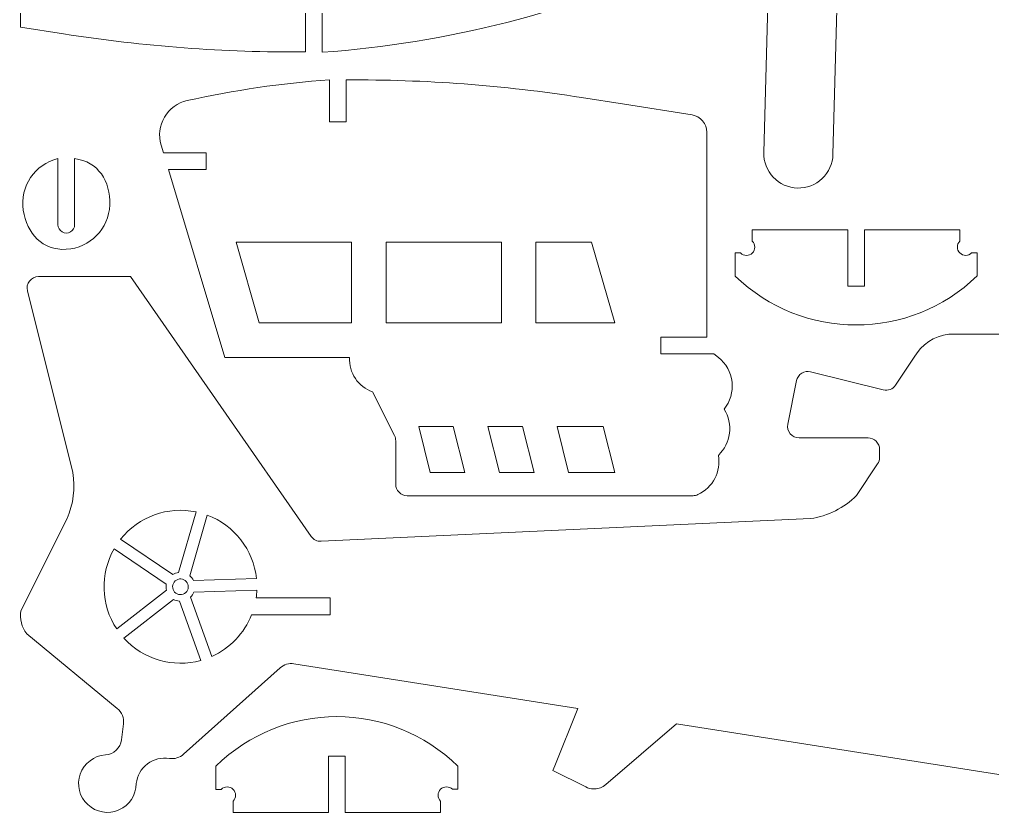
# Model space of a CAD drawing. Header units: centimetres. Extents: x -14 to 14, y -17.8 to 17.8.
# Drawn here: x -13.97 to 3.63, y -17.77 to -3.38 of the extents above; entities that cross this region are included whole.
import ezdxf

# ---------------------------------------------------------------- set-up
doc = ezdxf.new("R2010")
doc.units = ezdxf.units.CM
doc.header["$MEASUREMENT"] = 0
doc.layers.add('EXT', color=7, linetype='Continuous')
doc.layers.add('INT', color=7, linetype='Continuous')

msp = doc.modelspace()

# ---------------------------------------------------------------- linework, layer by layer
at = {"layer": 'EXT', "color": 250, "lineweight": 9}
for points, knots in [([(11.15606, 13.20116), (11.15606, 13.20116), (1.13423, 7.7719), (1.13423, 7.7719), (1.13423, 7.7719), (0.74097, 8.01883), (0.24498, 8.03247), (-0.16098, 7.80703), (-0.16098, 7.80703), (-0.16098, 7.80703), (-9.87376, 13.77156), (-9.87376, 13.77156), (-9.87376, 13.77156), (-10.01524, 13.85832), (-10.18538, 13.88532), (-10.34677, 13.84664), (-10.34677, 13.84664), (-10.50816, 13.80794), (-10.64715, 13.70739), (-10.73391, 13.56592), (-10.73391, 13.56592), (-10.82066, 13.42444), (-10.84767, 13.2543), (-10.80897, 13.09291), (-10.80897, 13.09291), (-10.77028, 12.93152), (-10.66974, 12.79253), (-10.52826, 12.70577), (-10.52826, 12.70577), (-10.52826, 12.70577), (-0.81547, 6.74124), (-0.81547, 6.74124), (-0.81547, 6.74124), (-0.83269, 6.2772), (-0.5965, 5.84085), (-0.19829, 5.60199), (-0.19829, 5.60199), (-0.19829, 5.60199), (-0.50733, -5.79179), (-0.50733, -5.79179), (-0.50733, -5.79179), (-0.51173, -5.95769), (-0.45004, -6.11855), (-0.33584, -6.23896), (-0.33584, -6.23896), (-0.22164, -6.35938), (-0.06506, -6.42948), (0.10083, -6.43387), (0.10083, -6.43387), (0.26673, -6.43827), (0.42758, -6.37658), (0.548, -6.26238), (0.548, -6.26238), (0.66842, -6.14818), (0.73851, -5.99161), (0.74291, -5.8257), (0.74291, -5.8257), (0.74291, -5.8257), (1.05196, 5.56808), (1.05196, 5.56808), (1.05196, 5.56808), (1.46243, 5.78518), (1.72223, 6.2079), (1.72998, 6.67219), (1.72998, 6.67219), (1.72998, 6.67219), (11.75181, 12.10145), (11.75181, 12.10145), (11.75181, 12.10145), (11.89769, 12.18059), (12.00614, 12.31444), (12.05333, 12.47356), (12.05333, 12.47356), (12.10051, 12.63266), (12.08294, 12.80331), (12.00379, 12.94918), (12.00379, 12.94918), (11.92465, 13.09505), (11.7908, 13.20351), (11.63169, 13.25069), (11.63169, 13.25069), (11.47257, 13.29788), (11.30193, 13.2803), (11.15606, 13.20116)], [0, 0, 0, 0, 0.04761905, 0.04761905, 0.04761905, 0.04761905, 0.0952381, 0.0952381, 0.0952381, 0.0952381, 0.14285714, 0.14285714, 0.14285714, 0.14285714, 0.19047619, 0.19047619, 0.19047619, 0.19047619, 0.23809524, 0.23809524, 0.23809524, 0.23809524, 0.28571429, 0.28571429, 0.28571429, 0.28571429, 0.33333333, 0.33333333, 0.33333333, 0.33333333, 0.38095238, 0.38095238, 0.38095238, 0.38095238, 0.42857143, 0.42857143, 0.42857143, 0.42857143, 0.47619048, 0.47619048, 0.47619048, 0.47619048, 0.52380952, 0.52380952, 0.52380952, 0.52380952, 0.57142857, 0.57142857, 0.57142857, 0.57142857, 0.61904762, 0.61904762, 0.61904762, 0.61904762, 0.66666667, 0.66666667, 0.66666667, 0.66666667, 0.71428571, 0.71428571, 0.71428571, 0.71428571, 0.76190476, 0.76190476, 0.76190476, 0.76190476, 0.80952381, 0.80952381, 0.80952381, 0.80952381, 0.85714286, 0.85714286, 0.85714286, 0.85714286, 0.9047619, 0.9047619, 0.9047619, 0.9047619, 0.95238095, 0.95238095, 0.95238095, 0.95238095, 1, 1, 1, 1]), ([(-13.95131, -3.52136), (-13.95131, -3.52136), (-13.17216, -3.64401), (-13.17216, -3.64401), (-13.17216, -3.64401), (-11.72558, -3.87173), (-10.26308, -3.98122), (-8.79872, -3.97139), (-8.79872, -3.97139), (-8.79872, -3.97139), (-8.79872, -2.70363), (-8.79872, -2.70363), (-8.79872, -2.70363), (-8.79872, -2.70363), (-8.49632, -2.70363), (-8.49632, -2.70363), (-8.49632, -2.70363), (-8.49632, -2.70363), (-8.49632, -3.97689), (-8.49632, -3.97689), (-8.49632, -3.97689), (-6.23761, -3.81798), (-4.02694, -3.25248), (-1.96949, -2.30703), (-1.96949, -2.30703), (-1.45315, -2.07037), (-1.07295, -1.61183), (-0.93641, -1.0605), (-0.93641, -1.0605), (-0.93641, -1.0605), (-0.93491, -1.05446), (-0.93491, -1.05446), (-0.93491, -1.05446), (-0.9503, -0.29483), (-1.34018, 0.40744), (-1.97716, 0.82161), (-1.97716, 0.82161), (-1.97716, 0.82161), (-2.20567, 0.97171), (-2.20567, 0.97171), (-2.20567, 0.97171), (-2.20567, 0.97171), (-2.87817, 0.74754), (-2.87817, 0.74754), (-2.87817, 0.74754), (-2.87817, 0.74754), (-3.01942, 1.03005), (-3.01942, 1.03005), (-3.01942, 1.03005), (-3.01942, 1.03005), (-2.39407, 1.2385), (-2.39407, 1.2385), (-2.39407, 1.2385), (-2.39407, 1.2385), (-2.49829, 1.44695), (-2.49829, 1.44695), (-2.49829, 1.44695), (-2.53487, 1.54782), (-2.61278, 1.62826), (-2.71244, 1.66803), (-2.71244, 1.66803), (-2.81209, 1.7078), (-2.92345, 1.70338), (-3.01942, 1.65541), (-3.01942, 1.65541), (-3.95096, 2.27411), (-5.02974, 2.63381), (-6.14619, 2.69766), (-6.14619, 2.69766), (-6.14619, 2.69766), (-6.35464, 3.01034), (-6.35464, 3.01034), (-6.35464, 3.01034), (-6.35464, 3.01034), (-6.99392, 3.11456), (-6.99392, 3.11456), (-6.99392, 3.11456), (-6.99392, 3.11456), (-6.75611, 2.32185), (-6.75611, 2.32185), (-6.75611, 2.32185), (-6.75611, 2.32185), (-7.04575, 2.23495), (-7.04575, 2.23495), (-7.04575, 2.23495), (-7.04575, 2.23495), (-7.30964, 3.11456), (-7.30964, 3.11456), (-7.30964, 3.11456), (-7.30964, 3.11456), (-8.55876, 3.11456), (-8.55876, 3.11456), (-8.55876, 3.11456), (-8.55876, 3.11456), (-8.55876, 2.28694), (-8.55876, 2.28694), (-8.55876, 2.28694), (-8.55876, 2.28694), (-8.86116, 2.28694), (-8.86116, 2.28694), (-8.86116, 2.28694), (-8.86116, 2.28694), (-8.86116, 3.11456), (-8.86116, 3.11456), (-8.86116, 3.11456), (-9.07527, 3.11456), (-9.27311, 3.22879), (-9.38017, 3.41422), (-9.38017, 3.41422), (-9.48723, 3.59965), (-9.48723, 3.8281), (-9.38017, 4.01353), (-9.38017, 4.01353), (-9.27311, 4.19896), (-9.07527, 4.31318), (-8.86116, 4.31318), (-8.86116, 4.31318), (-8.74964, 4.3119), (-8.64225, 4.35531), (-8.56296, 4.43374), (-8.56296, 4.43374), (-8.48368, 4.51216), (-8.43909, 4.61853), (-8.43916, 4.73006), (-8.43916, 4.73006), (-8.43923, 4.8407), (-8.48325, 4.94678), (-8.56153, 5.02496), (-8.56153, 5.02496), (-8.63982, 5.10315), (-8.74543, 5.14703), (-8.85607, 5.14696), (-8.85607, 5.14696), (-8.85607, 5.14696), (-10.10677, 5.14697), (-10.10677, 5.14697), (-10.10677, 5.14697), (-10.12258, 5.14696), (-10.13773, 5.14068), (-10.1489, 5.12949), (-10.1489, 5.12949), (-10.16007, 5.11831), (-10.16634, 5.10322), (-10.16633, 5.08742), (-10.16633, 5.08742), (-10.16633, 5.08742), (-10.87917, 5.08742), (-10.87917, 5.08742), (-10.87917, 5.08742), (-11.16263, 5.44482), (-11.32669, 5.88248), (-11.34819, 6.33813), (-11.34819, 6.33813), (-11.34819, 6.33813), (-11.53832, 6.33813), (-11.53832, 6.33813), (-11.53832, 6.33813), (-11.57651, 6.30008), (-11.6321, 6.28531), (-11.68415, 6.29937), (-11.68415, 6.29937), (-11.7362, 6.31343), (-11.77679, 6.35418), (-11.79064, 6.40628), (-11.79064, 6.40628), (-11.80448, 6.45839), (-11.78948, 6.51391), (-11.75129, 6.55196), (-11.75129, 6.55196), (-11.75129, 6.55196), (-11.75129, 6.74183), (-11.75129, 6.74183), (-11.75129, 6.74183), (-11.78948, 6.77987), (-11.80448, 6.83541), (-11.79064, 6.88751), (-11.79064, 6.88751), (-11.77679, 6.93961), (-11.7362, 6.98037), (-11.68415, 6.99442), (-11.68415, 6.99442), (-11.6321, 7.00848), (-11.57651, 6.9937), (-11.53832, 6.95566), (-11.53832, 6.95566), (-11.53832, 6.95566), (-11.41186, 6.95566), (-11.41186, 6.95566), (-11.41186, 6.95566), (-11.41186, 6.95566), (-11.41186, 7.11482), (-11.41186, 7.11482), (-11.41186, 7.11482), (-11.59825, 7.16512), (-11.78931, 7.19605), (-11.98207, 7.20713), (-11.98207, 7.20713), (-11.98207, 7.20713), (-11.98207, 5.41982), (-11.98207, 5.41982), (-11.98207, 5.41982), (-11.98207, 5.41982), (-12.13327, 5.41982), (-12.13327, 5.41982), (-12.13327, 5.41982), (-12.13327, 5.41982), (-12.13327, 4.61559), (-12.13327, 4.61559), (-12.13327, 4.61559), (-12.13327, 4.61559), (-11.19185, 4.61559), (-11.19185, 4.61559), (-11.19185, 4.61559), (-11.19185, 4.61559), (-11.19185, 4.31319), (-11.19185, 4.31319), (-11.19185, 4.31319), (-11.19185, 4.31319), (-12.13327, 4.31319), (-12.13327, 4.31319), (-12.13327, 4.31319), (-12.13327, 4.31319), (-12.13327, 3.74491), (-12.13327, 3.74491), (-12.13327, 3.74491), (-12.13327, 3.74491), (-10.29776, 3.74491), (-10.29776, 3.74491), (-10.29776, 3.74491), (-10.24714, 3.74494), (-10.19858, 3.72486), (-10.16277, 3.68909), (-10.16277, 3.68909), (-10.12695, 3.65332), (-10.10681, 3.60454), (-10.10678, 3.55392), (-10.10678, 3.55392), (-10.10678, 3.55392), (-10.10677, 2.38499), (-10.10677, 2.38499), (-10.10677, 2.38499), (-10.10677, 2.38499), (-10.52367, 2.38499), (-10.52367, 2.38499), (-10.52367, 2.38499), (-10.57899, 2.38496), (-10.63203, 2.36295), (-10.67112, 2.32381), (-10.67112, 2.32381), (-10.71021, 2.28467), (-10.73216, 2.23187), (-10.73212, 2.17655), (-10.73212, 2.17655), (-10.73212, 2.17655), (-10.73213, 1.74936), (-10.73213, 1.74936), (-10.73213, 1.74936), (-10.73213, 1.74936), (-9.68987, 1.74936), (-9.68987, 1.74936), (-9.68987, 1.74936), (-9.68987, 1.74936), (-9.68986, 1.44696), (-9.68986, 1.44696), (-9.68986, 1.44696), (-9.68986, 1.44696), (-10.73214, 1.44696), (-10.73214, 1.44696), (-10.73214, 1.44696), (-10.73214, 1.44696), (-10.73213, 1.03004), (-10.73213, 1.03004), (-10.73213, 1.03004), (-10.73205, 0.91485), (-10.63888, 0.82152), (-10.52368, 0.82159), (-10.52368, 0.82159), (-10.52368, 0.82159), (-9.37718, 0.8216), (-9.37718, 0.8216), (-9.37718, 0.8216), (-9.37718, 0.8216), (-8.85607, 1.44696), (-8.85607, 1.44696), (-8.85607, 1.44696), (-8.85607, 1.44696), (-7.18845, 1.44695), (-7.18845, 1.44695), (-7.18845, 1.44695), (-6.67107, 0.52556), (-6.45641, -0.53578), (-6.57468, -1.58586), (-6.57468, -1.58586), (-6.57468, -1.58586), (-5.31239, -1.58585), (-5.31239, -1.58585), (-5.31239, -1.58585), (-5.31239, -1.58585), (-5.31239, -1.88825), (-5.31239, -1.88825), (-5.31239, -1.88825), (-5.31239, -1.88825), (-13.95131, -1.88826), (-13.95131, -1.88826), (-13.95131, -1.88826), (-13.95131, -1.88826), (-13.95131, -3.52136), (-13.95131, -3.52136)], [0, 0, 0, 0, 0.01298701, 0.01298701, 0.01298701, 0.01298701, 0.02597403, 0.02597403, 0.02597403, 0.02597403, 0.03896104, 0.03896104, 0.03896104, 0.03896104, 0.05194805, 0.05194805, 0.05194805, 0.05194805, 0.06493506, 0.06493506, 0.06493506, 0.06493506, 0.07792208, 0.07792208, 0.07792208, 0.07792208, 0.09090909, 0.09090909, 0.09090909, 0.09090909, 0.1038961, 0.1038961, 0.1038961, 0.1038961, 0.11688312, 0.11688312, 0.11688312, 0.11688312, 0.12987013, 0.12987013, 0.12987013, 0.12987013, 0.14285714, 0.14285714, 0.14285714, 0.14285714, 0.15584416, 0.15584416, 0.15584416, 0.15584416, 0.16883117, 0.16883117, 0.16883117, 0.16883117, 0.18181818, 0.18181818, 0.18181818, 0.18181818, 0.19480519, 0.19480519, 0.19480519, 0.19480519, 0.20779221, 0.20779221, 0.20779221, 0.20779221, 0.22077922, 0.22077922, 0.22077922, 0.22077922, 0.23376623, 0.23376623, 0.23376623, 0.23376623, 0.24675325, 0.24675325, 0.24675325, 0.24675325, 0.25974026, 0.25974026, 0.25974026, 0.25974026, 0.27272727, 0.27272727, 0.27272727, 0.27272727, 0.28571429, 0.28571429, 0.28571429, 0.28571429, 0.2987013, 0.2987013, 0.2987013, 0.2987013, 0.31168831, 0.31168831, 0.31168831, 0.31168831, 0.32467532, 0.32467532, 0.32467532, 0.32467532, 0.33766234, 0.33766234, 0.33766234, 0.33766234, 0.35064935, 0.35064935, 0.35064935, 0.35064935, 0.36363636, 0.36363636, 0.36363636, 0.36363636, 0.37662338, 0.37662338, 0.37662338, 0.37662338, 0.38961039, 0.38961039, 0.38961039, 0.38961039, 0.4025974, 0.4025974, 0.4025974, 0.4025974, 0.41558442, 0.41558442, 0.41558442, 0.41558442, 0.42857143, 0.42857143, 0.42857143, 0.42857143, 0.44155844, 0.44155844, 0.44155844, 0.44155844, 0.45454545, 0.45454545, 0.45454545, 0.45454545, 0.46753247, 0.46753247, 0.46753247, 0.46753247, 0.48051948, 0.48051948, 0.48051948, 0.48051948, 0.49350649, 0.49350649, 0.49350649, 0.49350649, 0.50649351, 0.50649351, 0.50649351, 0.50649351, 0.51948052, 0.51948052, 0.51948052, 0.51948052, 0.53246753, 0.53246753, 0.53246753, 0.53246753, 0.54545455, 0.54545455, 0.54545455, 0.54545455, 0.55844156, 0.55844156, 0.55844156, 0.55844156, 0.57142857, 0.57142857, 0.57142857, 0.57142857, 0.58441558, 0.58441558, 0.58441558, 0.58441558, 0.5974026, 0.5974026, 0.5974026, 0.5974026, 0.61038961, 0.61038961, 0.61038961, 0.61038961, 0.62337662, 0.62337662, 0.62337662, 0.62337662, 0.63636364, 0.63636364, 0.63636364, 0.63636364, 0.64935065, 0.64935065, 0.64935065, 0.64935065, 0.66233766, 0.66233766, 0.66233766, 0.66233766, 0.67532468, 0.67532468, 0.67532468, 0.67532468, 0.68831169, 0.68831169, 0.68831169, 0.68831169, 0.7012987, 0.7012987, 0.7012987, 0.7012987, 0.71428571, 0.71428571, 0.71428571, 0.71428571, 0.72727273, 0.72727273, 0.72727273, 0.72727273, 0.74025974, 0.74025974, 0.74025974, 0.74025974, 0.75324675, 0.75324675, 0.75324675, 0.75324675, 0.76623377, 0.76623377, 0.76623377, 0.76623377, 0.77922078, 0.77922078, 0.77922078, 0.77922078, 0.79220779, 0.79220779, 0.79220779, 0.79220779, 0.80519481, 0.80519481, 0.80519481, 0.80519481, 0.81818182, 0.81818182, 0.81818182, 0.81818182, 0.83116883, 0.83116883, 0.83116883, 0.83116883, 0.84415584, 0.84415584, 0.84415584, 0.84415584, 0.85714286, 0.85714286, 0.85714286, 0.85714286, 0.87012987, 0.87012987, 0.87012987, 0.87012987, 0.88311688, 0.88311688, 0.88311688, 0.88311688, 0.8961039, 0.8961039, 0.8961039, 0.8961039, 0.90909091, 0.90909091, 0.90909091, 0.90909091, 0.92207792, 0.92207792, 0.92207792, 0.92207792, 0.93506494, 0.93506494, 0.93506494, 0.93506494, 0.94805195, 0.94805195, 0.94805195, 0.94805195, 0.96103896, 0.96103896, 0.96103896, 0.96103896, 0.97402597, 0.97402597, 0.97402597, 0.97402597, 0.98701299, 0.98701299, 0.98701299, 0.98701299, 1, 1, 1, 1]), ([(-1.80586, -5.11089), (-1.80586, -5.11089), (-3.02765, -4.91855), (-3.02765, -4.91855), (-3.02765, -4.91855), (-3.02765, -4.91855), (-3.8068, -4.79589), (-3.8068, -4.79589), (-3.8068, -4.79589), (-5.21408, -4.57437), (-6.63687, -4.46799), (-8.06144, -4.47782), (-8.06144, -4.47782), (-8.06144, -4.47782), (-8.06144, -5.23627), (-8.06144, -5.23627), (-8.06144, -5.23627), (-8.06144, -5.23627), (-8.36384, -5.23627), (-8.36384, -5.23627), (-8.36384, -5.23627), (-8.36384, -5.23627), (-8.36384, -4.47428), (-8.36384, -4.47428), (-8.36384, -4.47428), (-9.2296, -4.53777), (-10.08953, -4.66369), (-10.93714, -4.85111), (-10.93714, -4.85111), (-11.11006, -4.88948), (-11.2592, -4.9981), (-11.34877, -5.15092), (-11.34877, -5.15092), (-11.43833, -5.30374), (-11.4605, -5.48605), (-11.40947, -5.65566), (-11.40947, -5.65566), (-11.40947, -5.65566), (-11.36708, -5.79699), (-11.36708, -5.79699), (-11.36708, -5.79699), (-11.36708, -5.79699), (-10.59285, -5.79698), (-10.59285, -5.79698), (-10.59285, -5.79698), (-10.59285, -5.79698), (-10.59286, -6.09938), (-10.59286, -6.09938), (-10.59286, -6.09938), (-10.59286, -6.09938), (-11.27636, -6.09939), (-11.27636, -6.09939), (-11.27636, -6.09939), (-11.27636, -6.09939), (-10.25707, -9.49705), (-10.25707, -9.49705), (-10.25707, -9.49705), (-10.25707, -9.49705), (-7.999, -9.49704), (-7.999, -9.49704), (-7.999, -9.49704), (-8.01468, -9.7752), (-7.84496, -10.03005), (-7.58211, -10.12239), (-7.58211, -10.12239), (-7.58211, -10.12239), (-7.18721, -10.91217), (-7.18721, -10.91217), (-7.18721, -10.91217), (-7.17274, -10.94112), (-7.1652, -10.97304), (-7.1652, -11.00539), (-7.1652, -11.00539), (-7.1652, -11.00539), (-7.16519, -11.79), (-7.16519, -11.79), (-7.16519, -11.79), (-7.16515, -11.84532), (-7.14315, -11.89836), (-7.104, -11.93745), (-7.104, -11.93745), (-7.06486, -11.97655), (-7.01205, -11.99849), (-6.95673, -11.99845), (-6.95673, -11.99845), (-6.95673, -11.99845), (-1.7872, -11.99842), (-1.7872, -11.99842), (-1.7872, -11.99842), (-1.7567, -11.99842), (-1.72658, -11.99174), (-1.69894, -11.97882), (-1.69894, -11.97882), (-1.42932, -11.85271), (-1.27752, -11.56209), (-1.32855, -11.26884), (-1.32855, -11.26884), (-1.10121, -11.05021), (-1.05757, -10.70277), (-1.22433, -10.43503), (-1.22433, -10.43503), (-1.11378, -10.29666), (-1.06273, -10.12005), (-1.0824, -9.94403), (-1.0824, -9.94403), (-1.10206, -9.76802), (-1.19019, -9.60756), (-1.32856, -9.497), (-1.32856, -9.497), (-1.32856, -9.497), (-1.40959, -9.4346), (-1.40959, -9.4346), (-1.40959, -9.4346), (-1.40959, -9.4346), (-2.37082, -9.43461), (-2.37082, -9.43461), (-2.37082, -9.43461), (-2.37082, -9.43461), (-2.37083, -9.13221), (-2.37083, -9.13221), (-2.37083, -9.13221), (-2.37083, -9.13221), (-1.53701, -9.13221), (-1.53701, -9.13221), (-1.53701, -9.13221), (-1.53701, -9.13221), (-1.53705, -5.42533), (-1.53705, -5.42533), (-1.53705, -5.42533), (-1.53712, -5.26856), (-1.65098, -5.1352), (-1.80586, -5.11089)], [0, 0, 0, 0, 0.03030303, 0.03030303, 0.03030303, 0.03030303, 0.06060606, 0.06060606, 0.06060606, 0.06060606, 0.09090909, 0.09090909, 0.09090909, 0.09090909, 0.12121212, 0.12121212, 0.12121212, 0.12121212, 0.15151515, 0.15151515, 0.15151515, 0.15151515, 0.18181818, 0.18181818, 0.18181818, 0.18181818, 0.21212121, 0.21212121, 0.21212121, 0.21212121, 0.24242424, 0.24242424, 0.24242424, 0.24242424, 0.27272727, 0.27272727, 0.27272727, 0.27272727, 0.3030303, 0.3030303, 0.3030303, 0.3030303, 0.33333333, 0.33333333, 0.33333333, 0.33333333, 0.36363636, 0.36363636, 0.36363636, 0.36363636, 0.39393939, 0.39393939, 0.39393939, 0.39393939, 0.42424242, 0.42424242, 0.42424242, 0.42424242, 0.45454545, 0.45454545, 0.45454545, 0.45454545, 0.48484848, 0.48484848, 0.48484848, 0.48484848, 0.51515152, 0.51515152, 0.51515152, 0.51515152, 0.54545455, 0.54545455, 0.54545455, 0.54545455, 0.57575758, 0.57575758, 0.57575758, 0.57575758, 0.60606061, 0.60606061, 0.60606061, 0.60606061, 0.63636364, 0.63636364, 0.63636364, 0.63636364, 0.66666667, 0.66666667, 0.66666667, 0.66666667, 0.6969697, 0.6969697, 0.6969697, 0.6969697, 0.72727273, 0.72727273, 0.72727273, 0.72727273, 0.75757576, 0.75757576, 0.75757576, 0.75757576, 0.78787879, 0.78787879, 0.78787879, 0.78787879, 0.81818182, 0.81818182, 0.81818182, 0.81818182, 0.84848485, 0.84848485, 0.84848485, 0.84848485, 0.87878788, 0.87878788, 0.87878788, 0.87878788, 0.90909091, 0.90909091, 0.90909091, 0.90909091, 0.93939394, 0.93939394, 0.93939394, 0.93939394, 0.96969697, 0.96969697, 0.96969697, 0.96969697, 1, 1, 1, 1]), ([(-13.27434, -5.90072), (-13.69256, -6.00321), (-13.96382, -6.40748), (-13.90011, -6.83334), (-13.90011, -6.83334), (-13.8364, -7.25921), (-13.55305, -7.5664), (-13.12314, -7.54203), (-13.12314, -7.54203), (-12.69323, -7.51766), (-12.35269, -7.16975), (-12.33752, -6.73942), (-12.33752, -6.73942), (-12.32234, -6.30908), (-12.54481, -5.95529), (-12.97194, -5.90072), (-12.97194, -5.90072), (-12.97194, -5.90072), (-12.97194, -7.09639), (-12.97194, -7.09639), (-12.97194, -7.09639), (-12.97194, -7.1504), (-13.00076, -7.20032), (-13.04754, -7.22733), (-13.04754, -7.22733), (-13.09432, -7.25434), (-13.15196, -7.25434), (-13.19874, -7.22733), (-13.19874, -7.22733), (-13.24552, -7.20032), (-13.27434, -7.1504), (-13.27434, -7.09639), (-13.27434, -7.09639), (-13.27434, -7.09639), (-13.27434, -5.90072), (-13.27434, -5.90072)], [0, 0, 0, 0, 0.11111111, 0.11111111, 0.11111111, 0.11111111, 0.22222222, 0.22222222, 0.22222222, 0.22222222, 0.33333333, 0.33333333, 0.33333333, 0.33333333, 0.44444444, 0.44444444, 0.44444444, 0.44444444, 0.55555556, 0.55555556, 0.55555556, 0.55555556, 0.66666667, 0.66666667, 0.66666667, 0.66666667, 0.77777778, 0.77777778, 0.77777778, 0.77777778, 0.88888889, 0.88888889, 0.88888889, 0.88888889, 1, 1, 1, 1]), ([(-11.85861, -17.20713), (-11.84256, -17.06595), (-11.76951, -16.93746), (-11.65642, -16.85144), (-11.65642, -16.85144), (-11.54332, -16.76543), (-11.39928, -16.72947), (-11.25894, -16.75171), (-11.25894, -16.75171), (-11.166, -16.76649), (-11.07142, -16.7387), (-11.0013, -16.67594), (-11.0013, -16.67594), (-11.0013, -16.67594), (-9.25649, -15.1148), (-9.25649, -15.1148), (-9.25649, -15.1148), (-9.18816, -15.05364), (-9.09634, -15.02559), (-9.00549, -15.03804), (-9.00549, -15.03804), (-9.00549, -15.03804), (-3.87248, -15.8461), (-3.87248, -15.8461), (-3.87248, -15.8461), (-3.87248, -15.8461), (-4.28781, -16.88447), (-4.28781, -16.88447), (-4.28781, -16.88447), (-4.28781, -16.88447), (-4.3214, -16.97191), (-4.3214, -16.97191), (-4.3214, -16.97191), (-4.3214, -16.97191), (-3.72848, -17.26835), (-3.72848, -17.26835), (-3.72848, -17.26835), (-3.68506, -17.29006), (-3.6372, -17.30137), (-3.58865, -17.30136), (-3.58865, -17.30136), (-3.58865, -17.30136), (-3.56968, -17.30136), (-3.56968, -17.30136), (-3.56968, -17.30136), (-3.49502, -17.30136), (-3.42288, -17.27468), (-3.3662, -17.22609), (-3.3662, -17.22609), (-3.3662, -17.22609), (-2.08456, -16.12755), (-2.08456, -16.12755), (-2.08456, -16.12755), (-2.08456, -16.12755), (5.54709, -17.32309), (5.54709, -17.32309), (5.54709, -17.32309), (5.54709, -17.32309), (5.54709, -15.69585), (5.54709, -15.69585), (5.54709, -15.69585), (5.54709, -15.69585), (4.71329, -15.69585), (4.71329, -15.69585), (4.71329, -15.69585), (4.71329, -15.69585), (4.71329, -15.39345), (4.71329, -15.39345), (4.71329, -15.39345), (4.71329, -15.39345), (5.5471, -15.39345), (5.5471, -15.39345), (5.5471, -15.39345), (5.5471, -15.39345), (5.54709, -12.36063), (5.54709, -12.36063), (5.54709, -12.36063), (5.54709, -12.36063), (4.71329, -12.36063), (4.71329, -12.36063), (4.71329, -12.36063), (4.71329, -12.36063), (4.7133, -12.05823), (4.7133, -12.05823), (4.7133, -12.05823), (4.7133, -12.05823), (5.96398, -12.05823), (5.96398, -12.05823), (5.96398, -12.05823), (5.96398, -12.05823), (5.96398, -11.3705), (5.96398, -11.3705), (5.96398, -11.3705), (5.96395, -11.31518), (5.94195, -11.26214), (5.90281, -11.22305), (5.90281, -11.22305), (5.86366, -11.18396), (5.81086, -11.16201), (5.75554, -11.16204), (5.75554, -11.16204), (5.75554, -11.16204), (5.54709, -11.16203), (5.54709, -11.16203), (5.54709, -11.16203), (5.43204, -11.16211), (5.33872, -11.06863), (5.33864, -10.95358), (5.33864, -10.95358), (5.33864, -10.95358), (5.33864, -10.25367), (5.33864, -10.25367), (5.33864, -10.25367), (5.33861, -10.20305), (5.35869, -10.15448), (5.39446, -10.11867), (5.39446, -10.11867), (5.43023, -10.08285), (5.47901, -10.06271), (5.52963, -10.06267), (5.52963, -10.06267), (5.52963, -10.06267), (7.36513, -10.06267), (7.36513, -10.06267), (7.36513, -10.06267), (7.36513, -10.06267), (7.36513, -9.4944), (7.36513, -9.4944), (7.36513, -9.4944), (7.36513, -9.4944), (6.42371, -9.4944), (6.42371, -9.4944), (6.42371, -9.4944), (6.42371, -9.4944), (6.42371, -9.192), (6.42371, -9.192), (6.42371, -9.192), (6.42371, -9.192), (7.36513, -9.192), (7.36513, -9.192), (7.36513, -9.192), (7.36513, -9.192), (7.36513, -8.38778), (7.36513, -8.38778), (7.36513, -8.38778), (7.36513, -8.38778), (7.21393, -8.38778), (7.21393, -8.38778), (7.21393, -8.38778), (7.21393, -8.38778), (7.21393, -6.60046), (7.21393, -6.60046), (7.21393, -6.60046), (7.02118, -6.61154), (6.83012, -6.64247), (6.64372, -6.69277), (6.64372, -6.69277), (6.64372, -6.69277), (6.64372, -6.85192), (6.64372, -6.85192), (6.64372, -6.85192), (6.64372, -6.85192), (6.77018, -6.85192), (6.77018, -6.85192), (6.77018, -6.85192), (6.80838, -6.81388), (6.86397, -6.7991), (6.91602, -6.81317), (6.91602, -6.81317), (6.96806, -6.82722), (7.00865, -6.86798), (7.0225, -6.92008), (7.0225, -6.92008), (7.03635, -6.97218), (7.02135, -7.02771), (6.98315, -7.06575), (6.98315, -7.06575), (6.98315, -7.06575), (6.98315, -7.25563), (6.98315, -7.25563), (6.98315, -7.25563), (7.02135, -7.29367), (7.03635, -7.3492), (7.0225, -7.4013), (7.0225, -7.4013), (7.00865, -7.4534), (6.96806, -7.49416), (6.91602, -7.50822), (6.91602, -7.50822), (6.86397, -7.52228), (6.80838, -7.5075), (6.77018, -7.46946), (6.77018, -7.46946), (6.77018, -7.46946), (6.58006, -7.46946), (6.58006, -7.46946), (6.58006, -7.46946), (6.55862, -7.9251), (6.39445, -8.36274), (6.11104, -8.72017), (6.11104, -8.72017), (6.11104, -8.72017), (5.18975, -8.72017), (5.18975, -8.72017), (5.18975, -8.72017), (5.18972, -8.68726), (5.1631, -8.6606), (5.13019, -8.66062), (5.13019, -8.66062), (5.13019, -8.66062), (4.59118, -8.66062), (4.59118, -8.66062), (4.59118, -8.66062), (4.53588, -8.66062), (4.48287, -8.68257), (4.44377, -8.72168), (4.44377, -8.72168), (4.44377, -8.72168), (4.14899, -9.01647), (4.14899, -9.01647), (4.14899, -9.01647), (4.10991, -9.05556), (4.05686, -9.07752), (4.00159, -9.07752), (4.00159, -9.07752), (4.00159, -9.07752), (2.83723, -9.07752), (2.83723, -9.07752), (2.83723, -9.07752), (2.57433, -9.10938), (2.34232, -9.26397), (2.21187, -9.49442), (2.21187, -9.49442), (2.21187, -9.49442), (1.87645, -9.99756), (1.87645, -9.99756), (1.87645, -9.99756), (1.82763, -10.07084), (1.73788, -10.10548), (1.65245, -10.08416), (1.65245, -10.08416), (1.65245, -10.08416), (0.33944, -9.7559), (0.33944, -9.7559), (0.33944, -9.7559), (0.28409, -9.7421), (0.2255, -9.75157), (0.17732, -9.78211), (0.17732, -9.78211), (0.12915, -9.81265), (0.09562, -9.8613), (0.08448, -9.91724), (0.08448, -9.91724), (0.08448, -9.91724), (-0.07291, -10.70426), (-0.07291, -10.70426), (-0.07291, -10.70426), (-0.08512, -10.76555), (-0.06919, -10.82909), (-0.02953, -10.87738), (-0.02953, -10.87738), (0.01014, -10.92568), (0.06897, -10.95365), (0.13147, -10.95359), (0.13147, -10.95359), (0.13147, -10.95359), (1.37806, -10.95358), (1.37806, -10.95358), (1.37806, -10.95358), (1.43331, -10.95355), (1.48632, -10.97546), (1.52541, -11.0145), (1.52541, -11.0145), (1.56451, -11.05355), (1.58649, -11.10679), (1.58652, -11.16203), (1.58652, -11.16203), (1.58652, -11.16203), (1.58651, -11.30737), (1.58651, -11.30737), (1.58651, -11.30737), (1.58651, -11.34852), (1.57432, -11.38876), (1.5515, -11.423), (1.5515, -11.423), (1.5515, -11.423), (1.16961, -11.99584), (1.16961, -11.99584), (1.16961, -11.99584), (0.94416, -12.22133), (0.65146, -12.36763), (0.33581, -12.41275), (0.33581, -12.41275), (0.33581, -12.41275), (-8.51257, -12.82429), (-8.51257, -12.82429), (-8.51257, -12.82429), (-8.58414, -12.82763), (-8.65244, -12.7939), (-8.69337, -12.7351), (-8.69337, -12.7351), (-8.69337, -12.7351), (-11.96283, -8.03526), (-11.96283, -8.03526), (-11.96283, -8.03526), (-11.96283, -8.03526), (-13.62403, -8.03525), (-13.62403, -8.03525), (-13.62403, -8.03525), (-13.68827, -8.03532), (-13.7489, -8.06498), (-13.78838, -8.11566), (-13.78838, -8.11566), (-13.82786, -8.16634), (-13.8419, -8.23196), (-13.82625, -8.29427), (-13.82625, -8.29427), (-13.82625, -8.29427), (-13.00509, -11.57893), (-13.00509, -11.57893), (-13.00509, -11.57893), (-12.95818, -11.86104), (-12.99444, -12.15085), (-13.10932, -12.41275), (-13.10932, -12.41275), (-13.10932, -12.41275), (-13.94311, -14.08035), (-13.94311, -14.08035), (-13.94311, -14.08035), (-13.96995, -14.22788), (-13.93203, -14.37973), (-13.83889, -14.49725), (-13.83889, -14.49725), (-13.83889, -14.49725), (-12.19989, -15.84703), (-12.19989, -15.84703), (-12.19989, -15.84703), (-12.1172, -15.9151), (-12.07513, -16.02089), (-12.08839, -16.12717), (-12.08839, -16.12717), (-12.08839, -16.12717), (-12.12424, -16.41391), (-12.12424, -16.41391), (-12.12424, -16.41391), (-12.14276, -16.56259), (-12.26447, -16.67722), (-12.41397, -16.68713), (-12.41397, -16.68713), (-12.62144, -16.70148), (-12.80058, -16.83765), (-12.86995, -17.0337), (-12.86995, -17.0337), (-12.93931, -17.22976), (-12.8882, -17.4459), (-12.73591, -17.58753), (-12.73591, -17.58753), (-12.58364, -17.72917), (-12.3618, -17.76687), (-12.17128, -17.6835), (-12.17128, -17.6835), (-11.98075, -17.60013), (-11.85792, -17.41509), (-11.85861, -17.20713)], [0, 0, 0, 0, 0.01098901, 0.01098901, 0.01098901, 0.01098901, 0.02197802, 0.02197802, 0.02197802, 0.02197802, 0.03296703, 0.03296703, 0.03296703, 0.03296703, 0.04395604, 0.04395604, 0.04395604, 0.04395604, 0.05494505, 0.05494505, 0.05494505, 0.05494505, 0.06593407, 0.06593407, 0.06593407, 0.06593407, 0.07692308, 0.07692308, 0.07692308, 0.07692308, 0.08791209, 0.08791209, 0.08791209, 0.08791209, 0.0989011, 0.0989011, 0.0989011, 0.0989011, 0.10989011, 0.10989011, 0.10989011, 0.10989011, 0.12087912, 0.12087912, 0.12087912, 0.12087912, 0.13186813, 0.13186813, 0.13186813, 0.13186813, 0.14285714, 0.14285714, 0.14285714, 0.14285714, 0.15384615, 0.15384615, 0.15384615, 0.15384615, 0.16483516, 0.16483516, 0.16483516, 0.16483516, 0.17582418, 0.17582418, 0.17582418, 0.17582418, 0.18681319, 0.18681319, 0.18681319, 0.18681319, 0.1978022, 0.1978022, 0.1978022, 0.1978022, 0.20879121, 0.20879121, 0.20879121, 0.20879121, 0.21978022, 0.21978022, 0.21978022, 0.21978022, 0.23076923, 0.23076923, 0.23076923, 0.23076923, 0.24175824, 0.24175824, 0.24175824, 0.24175824, 0.25274725, 0.25274725, 0.25274725, 0.25274725, 0.26373626, 0.26373626, 0.26373626, 0.26373626, 0.27472527, 0.27472527, 0.27472527, 0.27472527, 0.28571429, 0.28571429, 0.28571429, 0.28571429, 0.2967033, 0.2967033, 0.2967033, 0.2967033, 0.30769231, 0.30769231, 0.30769231, 0.30769231, 0.31868132, 0.31868132, 0.31868132, 0.31868132, 0.32967033, 0.32967033, 0.32967033, 0.32967033, 0.34065934, 0.34065934, 0.34065934, 0.34065934, 0.35164835, 0.35164835, 0.35164835, 0.35164835, 0.36263736, 0.36263736, 0.36263736, 0.36263736, 0.37362637, 0.37362637, 0.37362637, 0.37362637, 0.38461538, 0.38461538, 0.38461538, 0.38461538, 0.3956044, 0.3956044, 0.3956044, 0.3956044, 0.40659341, 0.40659341, 0.40659341, 0.40659341, 0.41758242, 0.41758242, 0.41758242, 0.41758242, 0.42857143, 0.42857143, 0.42857143, 0.42857143, 0.43956044, 0.43956044, 0.43956044, 0.43956044, 0.45054945, 0.45054945, 0.45054945, 0.45054945, 0.46153846, 0.46153846, 0.46153846, 0.46153846, 0.47252747, 0.47252747, 0.47252747, 0.47252747, 0.48351648, 0.48351648, 0.48351648, 0.48351648, 0.49450549, 0.49450549, 0.49450549, 0.49450549, 0.50549451, 0.50549451, 0.50549451, 0.50549451, 0.51648352, 0.51648352, 0.51648352, 0.51648352, 0.52747253, 0.52747253, 0.52747253, 0.52747253, 0.53846154, 0.53846154, 0.53846154, 0.53846154, 0.54945055, 0.54945055, 0.54945055, 0.54945055, 0.56043956, 0.56043956, 0.56043956, 0.56043956, 0.57142857, 0.57142857, 0.57142857, 0.57142857, 0.58241758, 0.58241758, 0.58241758, 0.58241758, 0.59340659, 0.59340659, 0.59340659, 0.59340659, 0.6043956, 0.6043956, 0.6043956, 0.6043956, 0.61538462, 0.61538462, 0.61538462, 0.61538462, 0.62637363, 0.62637363, 0.62637363, 0.62637363, 0.63736264, 0.63736264, 0.63736264, 0.63736264, 0.64835165, 0.64835165, 0.64835165, 0.64835165, 0.65934066, 0.65934066, 0.65934066, 0.65934066, 0.67032967, 0.67032967, 0.67032967, 0.67032967, 0.68131868, 0.68131868, 0.68131868, 0.68131868, 0.69230769, 0.69230769, 0.69230769, 0.69230769, 0.7032967, 0.7032967, 0.7032967, 0.7032967, 0.71428571, 0.71428571, 0.71428571, 0.71428571, 0.72527473, 0.72527473, 0.72527473, 0.72527473, 0.73626374, 0.73626374, 0.73626374, 0.73626374, 0.74725275, 0.74725275, 0.74725275, 0.74725275, 0.75824176, 0.75824176, 0.75824176, 0.75824176, 0.76923077, 0.76923077, 0.76923077, 0.76923077, 0.78021978, 0.78021978, 0.78021978, 0.78021978, 0.79120879, 0.79120879, 0.79120879, 0.79120879, 0.8021978, 0.8021978, 0.8021978, 0.8021978, 0.81318681, 0.81318681, 0.81318681, 0.81318681, 0.82417582, 0.82417582, 0.82417582, 0.82417582, 0.83516484, 0.83516484, 0.83516484, 0.83516484, 0.84615385, 0.84615385, 0.84615385, 0.84615385, 0.85714286, 0.85714286, 0.85714286, 0.85714286, 0.86813187, 0.86813187, 0.86813187, 0.86813187, 0.87912088, 0.87912088, 0.87912088, 0.87912088, 0.89010989, 0.89010989, 0.89010989, 0.89010989, 0.9010989, 0.9010989, 0.9010989, 0.9010989, 0.91208791, 0.91208791, 0.91208791, 0.91208791, 0.92307692, 0.92307692, 0.92307692, 0.92307692, 0.93406593, 0.93406593, 0.93406593, 0.93406593, 0.94505495, 0.94505495, 0.94505495, 0.94505495, 0.95604396, 0.95604396, 0.95604396, 0.95604396, 0.96703297, 0.96703297, 0.96703297, 0.96703297, 0.97802198, 0.97802198, 0.97802198, 0.97802198, 0.98901099, 0.98901099, 0.98901099, 0.98901099, 1, 1, 1, 1]), ([(3.03708, -7.39375), (3.00874, -7.42216), (2.99283, -7.46065), (2.99287, -7.50079), (2.99287, -7.50079), (2.99291, -7.54091), (3.00876, -7.57925), (3.03716, -7.60759), (3.03716, -7.60759), (3.06556, -7.63593), (3.10406, -7.65183), (3.14419, -7.6518), (3.14419, -7.6518), (3.18431, -7.65175), (3.22264, -7.63591), (3.25098, -7.60751), (3.25098, -7.60751), (3.25098, -7.60751), (3.3498, -7.60749), (3.3498, -7.60749), (3.3498, -7.60749), (3.3498, -7.60749), (3.34988, -8.02439), (3.34988, -8.02439), (3.34988, -8.02439), (2.13141, -9.20579), (0.19268, -9.20468), (-1.0276, -8.02517), (-1.0276, -8.02517), (-1.0276, -8.02517), (-1.02767, -7.60827), (-1.02767, -7.60827), (-1.02767, -7.60827), (-1.02767, -7.60827), (-0.92881, -7.60824), (-0.92881, -7.60824), (-0.92881, -7.60824), (-0.90042, -7.63659), (-0.86193, -7.65251), (-0.8218, -7.65247), (-0.8218, -7.65247), (-0.78167, -7.65244), (-0.74334, -7.6366), (-0.71499, -7.60821), (-0.71499, -7.60821), (-0.68663, -7.57981), (-0.67072, -7.54131), (-0.67076, -7.50118), (-0.67076, -7.50118), (-0.67079, -7.46105), (-0.68664, -7.4227), (-0.71504, -7.39436), (-0.71504, -7.39436), (-0.71504, -7.39436), (-0.71507, -7.1913), (-0.71507, -7.1913), (-0.71507, -7.1913), (-0.71507, -7.1913), (1.00985, -7.19101), (1.00985, -7.19101), (1.00985, -7.19101), (1.00985, -7.19101), (1.00985, -8.21037), (1.00985, -8.21037), (1.00985, -8.21037), (1.00985, -8.21037), (1.31222, -8.21037), (1.31222, -8.21037), (1.31222, -8.21037), (1.31222, -8.21037), (1.31218, -7.19096), (1.31218, -7.19096), (1.31218, -7.19096), (1.31218, -7.19096), (3.03704, -7.19064), (3.03704, -7.19064), (3.03704, -7.19064), (3.03704, -7.19064), (3.03708, -7.39375), (3.03708, -7.39375)], [0, 0, 0, 0, 0.05, 0.05, 0.05, 0.05, 0.1, 0.1, 0.1, 0.1, 0.15, 0.15, 0.15, 0.15, 0.2, 0.2, 0.2, 0.2, 0.25, 0.25, 0.25, 0.25, 0.3, 0.3, 0.3, 0.3, 0.35, 0.35, 0.35, 0.35, 0.4, 0.4, 0.4, 0.4, 0.45, 0.45, 0.45, 0.45, 0.5, 0.5, 0.5, 0.5, 0.55, 0.55, 0.55, 0.55, 0.6, 0.6, 0.6, 0.6, 0.65, 0.65, 0.65, 0.65, 0.7, 0.7, 0.7, 0.7, 0.75, 0.75, 0.75, 0.75, 0.8, 0.8, 0.8, 0.8, 0.85, 0.85, 0.85, 0.85, 0.9, 0.9, 0.9, 0.9, 0.95, 0.95, 0.95, 0.95, 1, 1, 1, 1]), ([(-12.13998, -12.78508), (-12.13998, -12.78508), (-11.19682, -13.42591), (-11.19682, -13.42591), (-11.19682, -13.42591), (-11.16484, -13.40575), (-11.12884, -13.39279), (-11.09135, -13.38793), (-11.09135, -13.38793), (-11.09135, -13.38793), (-10.77334, -12.29289), (-10.77334, -12.29289), (-10.77334, -12.29289), (-11.28553, -12.18535), (-11.81417, -12.3755), (-12.13998, -12.78508)], [0, 0, 0, 0, 0.25, 0.25, 0.25, 0.25, 0.5, 0.5, 0.5, 0.5, 0.75, 0.75, 0.75, 0.75, 1, 1, 1, 1]), ([(-10.82246, -13.53463), (-10.82246, -13.53463), (-9.68275, -13.4987), (-9.68275, -13.4987), (-9.68275, -13.4987), (-9.73874, -12.97833), (-10.08294, -12.53434), (-10.57316, -12.35103), (-10.57316, -12.35103), (-10.57316, -12.35103), (-10.89117, -13.44607), (-10.89117, -13.44607), (-10.89117, -13.44607), (-10.86212, -13.47025), (-10.83866, -13.50048), (-10.82246, -13.53463)], [0, 0, 0, 0, 0.25, 0.25, 0.25, 0.25, 0.5, 0.5, 0.5, 0.5, 0.75, 0.75, 0.75, 0.75, 1, 1, 1, 1]), ([(-12.21136, -14.40935), (-12.49999, -13.97325), (-12.51749, -13.41104), (-12.25713, -12.95749), (-12.25713, -12.95749), (-12.25713, -12.95749), (-11.31397, -13.59833), (-11.31397, -13.59833), (-11.31397, -13.59833), (-11.32093, -13.6355), (-11.31973, -13.67372), (-11.31044, -13.71038), (-11.31044, -13.71038), (-11.31044, -13.71038), (-12.21136, -14.40935), (-12.21136, -14.40935)], [0, 0, 0, 0, 0.25, 0.25, 0.25, 0.25, 0.5, 0.5, 0.5, 0.5, 0.75, 0.75, 0.75, 0.75, 1, 1, 1, 1]), ([(-11.05043, -13.50448), (-11.08808, -13.50253), (-11.12495, -13.51562), (-11.15296, -13.54086), (-11.15296, -13.54086), (-11.18095, -13.5661), (-11.19777, -13.60125), (-11.19972, -13.6389), (-11.19972, -13.6389), (-11.20167, -13.67654), (-11.18858, -13.71342), (-11.16334, -13.74142), (-11.16334, -13.74142), (-11.1381, -13.76943), (-11.10295, -13.78624), (-11.0653, -13.78819), (-11.0653, -13.78819), (-11.02765, -13.79013), (-10.99077, -13.77705), (-10.96277, -13.75181), (-10.96277, -13.75181), (-10.93478, -13.72657), (-10.91796, -13.69141), (-10.91601, -13.65377), (-10.91601, -13.65377), (-10.91406, -13.61612), (-10.92715, -13.57924), (-10.95239, -13.55124), (-10.95239, -13.55124), (-10.97763, -13.52325), (-11.01278, -13.50643), (-11.05043, -13.50448)], [0, 0, 0, 0, 0.125, 0.125, 0.125, 0.125, 0.25, 0.25, 0.25, 0.25, 0.375, 0.375, 0.375, 0.375, 0.5, 0.5, 0.5, 0.5, 0.625, 0.625, 0.625, 0.625, 0.75, 0.75, 0.75, 0.75, 0.875, 0.875, 0.875, 0.875, 1, 1, 1, 1]), ([(-10.49252, -14.90853), (-10.16186, -14.76038), (-9.90262, -14.48868), (-9.77035, -14.15136), (-9.77035, -14.15136), (-9.77035, -14.15136), (-8.35284, -14.15135), (-8.35284, -14.15135), (-8.35284, -14.15135), (-8.35284, -14.15135), (-8.35284, -13.84895), (-8.35284, -13.84895), (-8.35284, -13.84895), (-8.35284, -13.84895), (-9.68977, -13.84896), (-9.68977, -13.84896), (-9.68977, -13.84896), (-9.6828, -13.80191), (-9.67827, -13.75456), (-9.67617, -13.70705), (-9.67617, -13.70705), (-9.67617, -13.70705), (-10.81589, -13.74298), (-10.81589, -13.74298), (-10.81589, -13.74298), (-10.82991, -13.77809), (-10.85141, -13.80973), (-10.87889, -13.8357), (-10.87889, -13.8357), (-10.87889, -13.8357), (-10.49252, -14.90853), (-10.49252, -14.90853)], [0, 0, 0, 0, 0.125, 0.125, 0.125, 0.125, 0.25, 0.25, 0.25, 0.25, 0.375, 0.375, 0.375, 0.375, 0.5, 0.5, 0.5, 0.5, 0.625, 0.625, 0.625, 0.625, 0.75, 0.75, 0.75, 0.75, 0.875, 0.875, 0.875, 0.875, 1, 1, 1, 1]), ([(-12.08358, -14.57404), (-12.08358, -14.57404), (-11.18266, -13.87507), (-11.18266, -13.87507), (-11.18266, -13.87507), (-11.14946, -13.89318), (-11.11274, -13.90385), (-11.07501, -13.90633), (-11.07501, -13.90633), (-11.07501, -13.90633), (-10.68864, -14.97916), (-10.68864, -14.97916), (-10.68864, -14.97916), (-11.19259, -15.11889), (-11.7327, -14.96181), (-12.08358, -14.57404)], [0, 0, 0, 0, 0.25, 0.25, 0.25, 0.25, 0.5, 0.5, 0.5, 0.5, 0.75, 0.75, 0.75, 0.75, 1, 1, 1, 1]), ([(-10.1052, -17.52501), (-10.1052, -17.52501), (-10.10517, -17.72811), (-10.10517, -17.72811), (-10.10517, -17.72811), (-10.10517, -17.72811), (-8.38031, -17.72781), (-8.38031, -17.72781), (-8.38031, -17.72781), (-8.38031, -17.72781), (-8.38035, -16.70838), (-8.38035, -16.70838), (-8.38035, -16.70838), (-8.38035, -16.70838), (-8.07798, -16.70838), (-8.07798, -16.70838), (-8.07798, -16.70838), (-8.07798, -16.70838), (-8.07798, -17.72775), (-8.07798, -17.72775), (-8.07798, -17.72775), (-8.07798, -17.72775), (-6.35304, -17.72744), (-6.35304, -17.72744), (-6.35304, -17.72744), (-6.35304, -17.72744), (-6.35308, -17.5244), (-6.35308, -17.5244), (-6.35308, -17.5244), (-6.38144, -17.49609), (-6.3974, -17.45767), (-6.39745, -17.4176), (-6.39745, -17.4176), (-6.39748, -17.37752), (-6.38146, -17.33894), (-6.35315, -17.31057), (-6.35315, -17.31057), (-6.32485, -17.28221), (-6.28642, -17.26625), (-6.24635, -17.26621), (-6.24635, -17.26621), (-6.20627, -17.26617), (-6.16769, -17.28219), (-6.13932, -17.3105), (-6.13932, -17.3105), (-6.13932, -17.3105), (-6.04044, -17.31049), (-6.04044, -17.31049), (-6.04044, -17.31049), (-6.04044, -17.31049), (-6.04051, -16.89357), (-6.04051, -16.89357), (-6.04051, -16.89357), (-7.25584, -15.69665), (-9.20457, -15.69551), (-10.418, -16.89436), (-10.418, -16.89436), (-10.418, -16.89436), (-10.41792, -17.31127), (-10.41792, -17.31127), (-10.41792, -17.31127), (-10.41792, -17.31127), (-10.3191, -17.31125), (-10.3191, -17.31125), (-10.3191, -17.31125), (-10.29078, -17.28289), (-10.25237, -17.26693), (-10.21229, -17.2669), (-10.21229, -17.2669), (-10.17222, -17.26686), (-10.13363, -17.28287), (-10.10527, -17.31119), (-10.10527, -17.31119), (-10.07691, -17.3395), (-10.06095, -17.37791), (-10.06091, -17.41799), (-10.06091, -17.41799), (-10.06087, -17.45807), (-10.07689, -17.49665), (-10.1052, -17.52501)], [0, 0, 0, 0, 0.05, 0.05, 0.05, 0.05, 0.1, 0.1, 0.1, 0.1, 0.15, 0.15, 0.15, 0.15, 0.2, 0.2, 0.2, 0.2, 0.25, 0.25, 0.25, 0.25, 0.3, 0.3, 0.3, 0.3, 0.35, 0.35, 0.35, 0.35, 0.4, 0.4, 0.4, 0.4, 0.45, 0.45, 0.45, 0.45, 0.5, 0.5, 0.5, 0.5, 0.55, 0.55, 0.55, 0.55, 0.6, 0.6, 0.6, 0.6, 0.65, 0.65, 0.65, 0.65, 0.7, 0.7, 0.7, 0.7, 0.75, 0.75, 0.75, 0.75, 0.8, 0.8, 0.8, 0.8, 0.85, 0.85, 0.85, 0.85, 0.9, 0.9, 0.9, 0.9, 0.95, 0.95, 0.95, 0.95, 1, 1, 1, 1])]:
    msp.add_open_spline(points, degree=3, knots=knots, dxfattribs=at)
at = {"layer": 'INT', "color": 250, "lineweight": 9}
for points in [[(-9.63169, -8.87168), (-9.63169, -8.87168), (-7.96408, -8.87167), (-7.96408, -8.87167), (-7.96408, -8.87167), (-7.96408, -8.87167), (-7.9641, -7.41252), (-7.9641, -7.41252), (-7.9641, -7.41252), (-7.9641, -7.41252), (-10.04861, -7.41252), (-10.04861, -7.41252), (-10.04861, -7.41252), (-10.04861, -7.41252), (-9.63169, -8.87168), (-9.63169, -8.87168)], [(-7.33874, -7.41251), (-7.33874, -7.41251), (-7.33874, -8.87168), (-7.33874, -8.87168), (-7.33874, -8.87168), (-7.33874, -8.87168), (-5.25422, -8.87166), (-5.25422, -8.87166), (-5.25422, -8.87166), (-5.25422, -8.87166), (-5.25422, -7.4125), (-5.25422, -7.4125), (-5.25422, -7.4125), (-5.25422, -7.4125), (-7.33874, -7.41251), (-7.33874, -7.41251)], [(-4.62887, -7.4125), (-4.62887, -7.4125), (-4.62887, -8.87166), (-4.62887, -8.87166), (-4.62887, -8.87166), (-4.62887, -8.87166), (-3.20462, -8.87165), (-3.20462, -8.87165), (-3.20462, -8.87165), (-3.20462, -8.87165), (-3.62154, -7.41248), (-3.62154, -7.41248), (-3.62154, -7.41248), (-3.62154, -7.41248), (-4.62887, -7.4125), (-4.62887, -7.4125)], [(-6.7483, -10.74773), (-6.7483, -10.74773), (-6.53983, -11.58155), (-6.53983, -11.58155), (-6.53983, -11.58155), (-6.53983, -11.58155), (-5.91448, -11.58154), (-5.91448, -11.58154), (-5.91448, -11.58154), (-5.91448, -11.58154), (-6.12294, -10.74774), (-6.12294, -10.74774), (-6.12294, -10.74774), (-6.12294, -10.74774), (-6.7483, -10.74773), (-6.7483, -10.74773)], [(-5.49757, -10.74774), (-5.49757, -10.74774), (-5.28915, -11.58153), (-5.28915, -11.58153), (-5.28915, -11.58153), (-5.28915, -11.58153), (-4.66377, -11.58153), (-4.66377, -11.58153), (-4.66377, -11.58153), (-4.66377, -11.58153), (-4.87223, -10.74772), (-4.87223, -10.74772), (-4.87223, -10.74772), (-4.87223, -10.74772), (-5.49757, -10.74774), (-5.49757, -10.74774)], [(-4.24688, -10.74772), (-4.24688, -10.74772), (-4.03843, -11.58152), (-4.03843, -11.58152), (-4.03843, -11.58152), (-4.03843, -11.58152), (-3.20462, -11.58152), (-3.20462, -11.58152), (-3.20462, -11.58152), (-3.20462, -11.58152), (-3.41308, -10.74772), (-3.41308, -10.74772), (-3.41308, -10.74772), (-3.41308, -10.74772), (-4.24688, -10.74772), (-4.24688, -10.74772)]]:
    msp.add_open_spline(points, degree=3, knots=[0, 0, 0, 0, 0.25, 0.25, 0.25, 0.25, 0.5, 0.5, 0.5, 0.5, 0.75, 0.75, 0.75, 0.75, 1, 1, 1, 1], dxfattribs=at)

doc.saveas('drawing.dxf')
